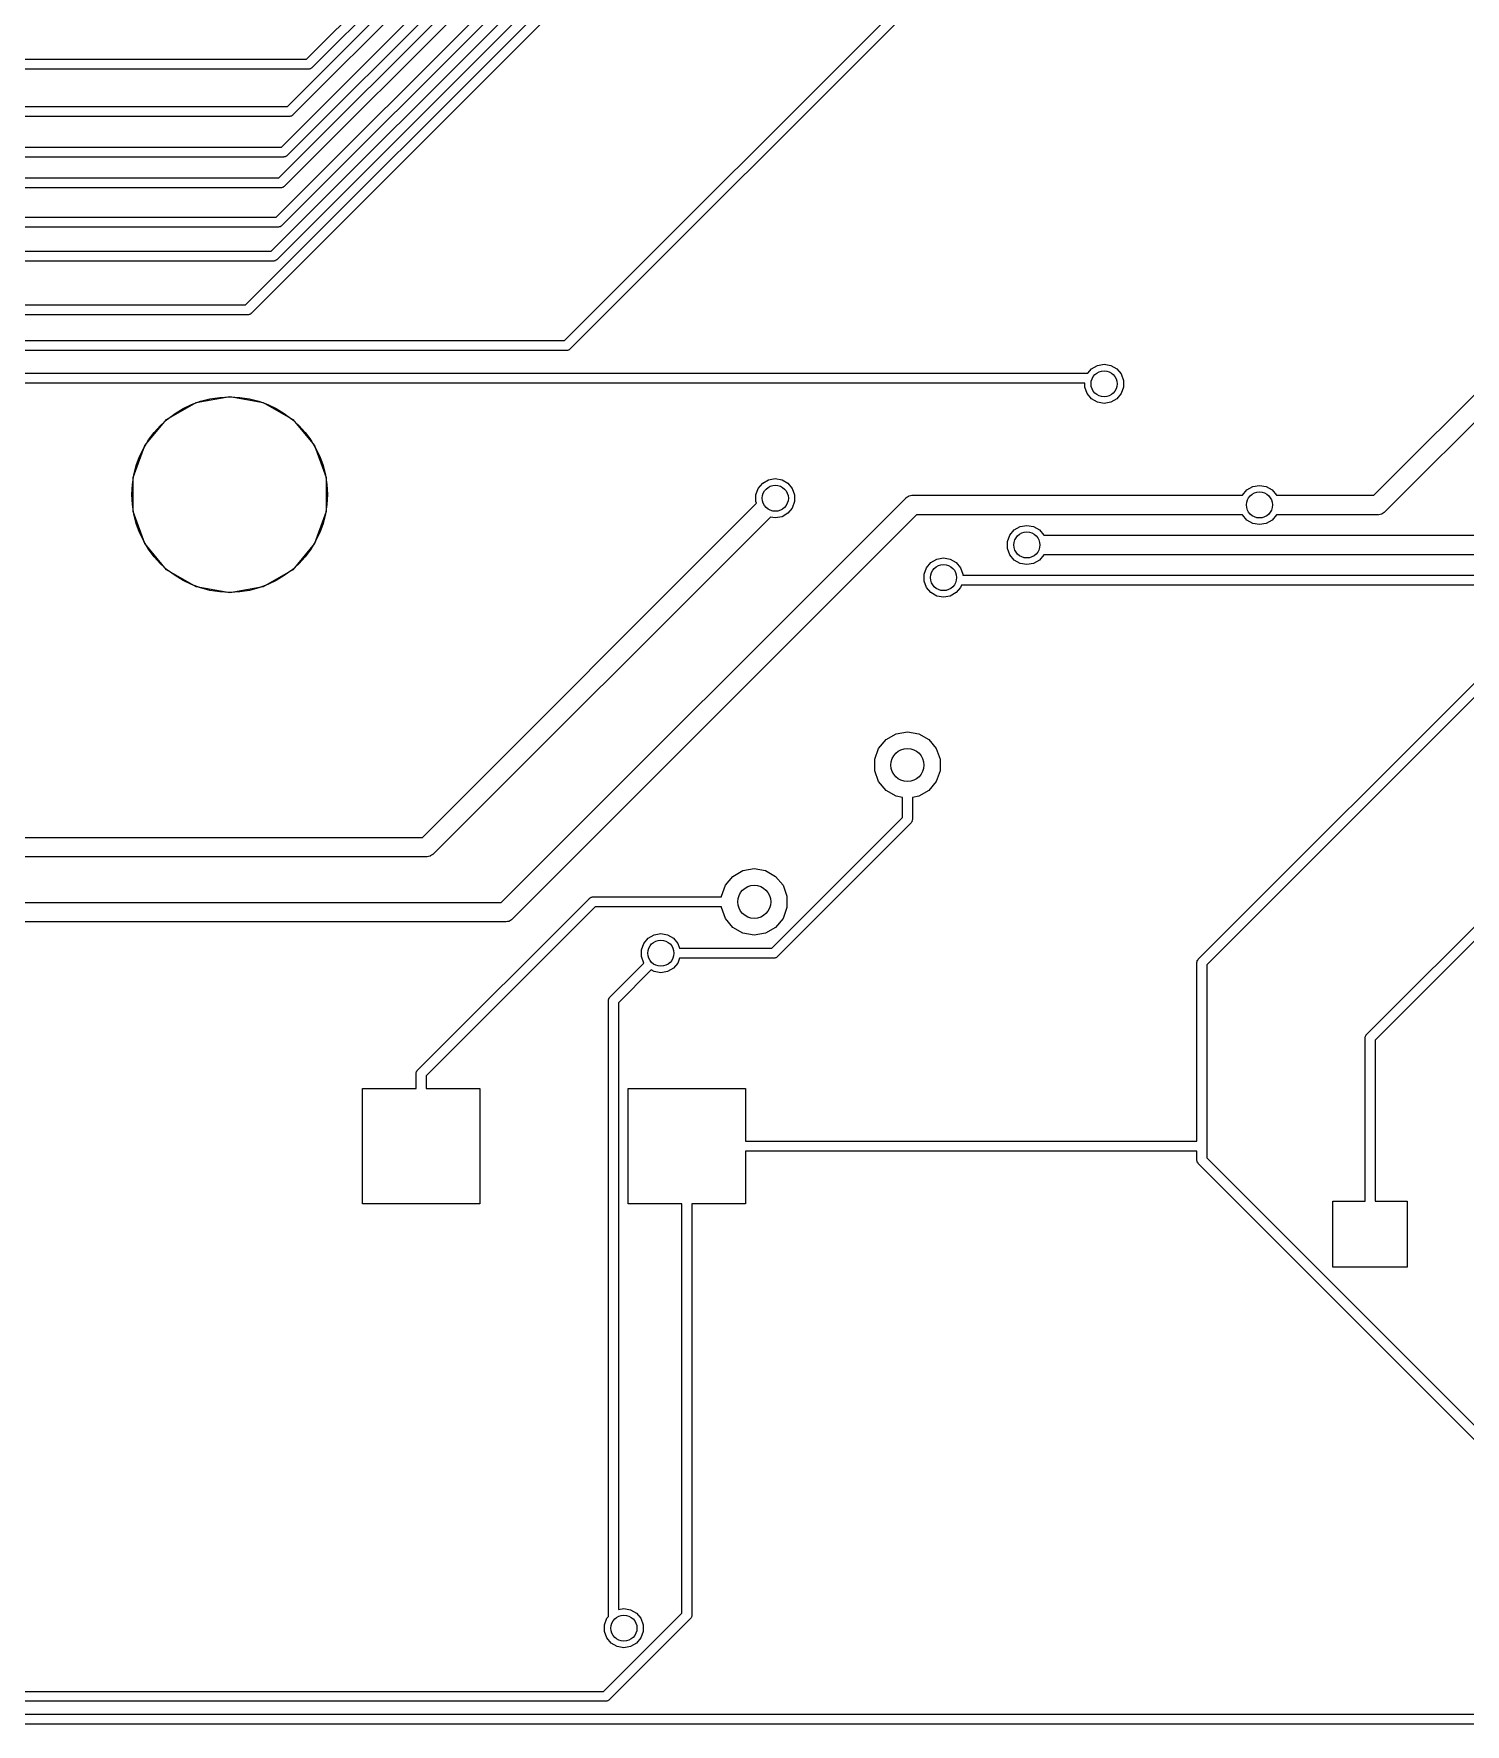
# Model space of a CAD drawing. Extents: x 0 to 100, y -163 to 0.
# Drawn here: x 21.99 to 43.96, y -156.37 to -130.43 of the extents above; entities that cross this region are included whole.
import ezdxf

# ---------------------------------------------------------------- set-up
doc = ezdxf.new("R2010")
doc.units = 0
doc.header["$MEASUREMENT"] = 0
doc.layers.add('BLACK', color=7, linetype='CONTINUOUS')

msp = doc.modelspace()

# ---------------------------------------------------------------- linework, layer by layer
at = {"layer": 'Black'}
for p, q in [((25.2434, -134.59), (45.027, -114.807)), ((45.1124, -114.937), (25.3289, -134.721)), ((25.8851, -131.544), (37.8995, -119.53)), ((26.1805, -130.817), (37.5944, -119.403)), ((37.7245, -119.489), (26.2659, -130.947)), ((25.7959, -132.167), (38.2046, -119.759)), ((38.3347, -119.844), (25.8813, -132.297)), ((38.0296, -119.615), (25.9706, -131.674)), ((25.6379, -133.765), (39.3205, -120.082)), ((25.7116, -133.244), (38.8628, -120.093)), ((25.7551, -132.639), (38.5098, -119.884)), ((38.6399, -119.97), (25.8405, -132.769)), ((39.4506, -120.168), (25.7234, -133.895)), ((38.9929, -120.178), (25.7971, -133.374)), ((30.1367, -135.137), (43.7652, -121.509)), ((43.8761, -121.613), (30.2222, -135.267)), ((10.5803, -130.817), (26.1805, -130.817)), ((26.212, -130.97), (10.6119, -130.97)), ((26.2153, -130.969), (26.212, -130.97)), ((26.2187, -130.969), (26.2153, -130.969)), ((26.2283, -130.967), (26.2187, -130.969)), ((26.2381, -130.965), (26.2283, -130.967)), ((26.241, -130.964), (26.2381, -130.965)), ((26.2442, -130.963), (26.241, -130.964)), ((26.2524, -130.957), (26.2442, -130.963)), ((26.261, -130.952), (26.2524, -130.957)), ((26.2632, -130.949), (26.261, -130.952)), ((26.2659, -130.947), (26.2632, -130.949)), ((11.6387, -131.544), (25.8851, -131.544)), ((25.9167, -131.697), (11.6703, -131.697)), ((25.92, -131.696), (25.9167, -131.697)), ((25.9233, -131.697), (25.92, -131.696)), ((25.9329, -131.694), (25.9233, -131.697)), ((25.9428, -131.692), (25.9329, -131.694)), ((25.9457, -131.691), (25.9428, -131.692)), ((25.9489, -131.69), (25.9457, -131.691)), ((25.9571, -131.684), (25.9489, -131.69)), ((25.9657, -131.679), (25.9571, -131.684)), ((25.9678, -131.676), (25.9657, -131.679)), ((25.9706, -131.674), (25.9678, -131.676)), ((13.8787, -132.167), (25.7959, -132.167)), ((25.8786, -132.299), (25.8764, -132.302)), ((25.8813, -132.297), (25.8786, -132.299)), ((25.8274, -132.32), (13.9103, -132.32)), ((25.8307, -132.319), (25.8274, -132.32)), ((25.8341, -132.319), (25.8307, -132.319)), ((25.8437, -132.317), (25.8341, -132.319)), ((25.8535, -132.315), (25.8437, -132.317)), ((25.8564, -132.313), (25.8535, -132.315)), ((25.8596, -132.313), (25.8564, -132.313)), ((25.8678, -132.307), (25.8596, -132.313)), ((25.8764, -132.302), (25.8678, -132.307)), ((42.5602, -137.509), (47.7596, -132.31)), ((14.172, -132.639), (25.7551, -132.639)), ((25.7866, -132.792), (14.2035, -132.792)), ((25.7899, -132.791), (25.7866, -132.792)), ((25.7933, -132.791), (25.7899, -132.791)), ((25.8029, -132.789), (25.7933, -132.791)), ((25.8127, -132.787), (25.8029, -132.789)), ((25.8156, -132.785), (25.8127, -132.787)), ((25.8188, -132.784), (25.8156, -132.785)), ((25.827, -132.779), (25.8188, -132.784)), ((25.8356, -132.774), (25.827, -132.779)), ((25.8378, -132.771), (25.8356, -132.774)), ((25.8405, -132.769), (25.8378, -132.771)), ((47.9096, -132.584), (42.7284, -137.765)), ((14.4602, -133.244), (25.7116, -133.244)), ((25.7432, -133.396), (14.4917, -133.396)), ((25.7465, -133.396), (25.7432, -133.396)), ((25.7498, -133.396), (25.7465, -133.396)), ((25.7594, -133.393), (25.7498, -133.396)), ((25.7692, -133.392), (25.7594, -133.393)), ((25.7721, -133.39), (25.7692, -133.392)), ((25.7754, -133.389), (25.7721, -133.39)), ((25.7835, -133.383), (25.7754, -133.389)), ((25.7922, -133.378), (25.7835, -133.383)), ((25.7943, -133.376), (25.7922, -133.378)), ((25.7971, -133.374), (25.7943, -133.376)), ((14.6014, -133.765), (25.6379, -133.765)), ((25.6695, -133.917), (14.633, -133.917)), ((25.6728, -133.917), (25.6695, -133.917)), ((25.6761, -133.917), (25.6728, -133.917)), ((25.6858, -133.914), (25.6761, -133.917)), ((25.6956, -133.913), (25.6858, -133.914)), ((25.6985, -133.911), (25.6956, -133.913)), ((25.7017, -133.91), (25.6985, -133.911)), ((25.7099, -133.904), (25.7017, -133.91)), ((25.7185, -133.899), (25.7099, -133.904)), ((25.7206, -133.897), (25.7185, -133.899)), ((25.7234, -133.895), (25.7206, -133.897)), ((15.0946, -134.59), (25.2434, -134.59)), ((25.275, -134.743), (15.0946, -134.743)), ((25.2783, -134.742), (25.275, -134.743)), ((25.2816, -134.743), (25.2783, -134.742)), ((25.2912, -134.74), (25.2816, -134.743)), ((25.301, -134.738), (25.2912, -134.74)), ((25.3039, -134.737), (25.301, -134.738)), ((25.3072, -134.736), (25.3039, -134.737)), ((25.3153, -134.73), (25.3072, -134.736)), ((25.3239, -134.725), (25.3153, -134.73)), ((25.3261, -134.723), (25.3239, -134.725)), ((25.3289, -134.721), (25.3261, -134.723)), ((13.8804, -135.137), (30.1367, -135.137)), ((30.1683, -135.29), (13.912, -135.29)), ((30.1716, -135.289), (30.1683, -135.29)), ((30.1749, -135.289), (30.1716, -135.289)), ((30.1846, -135.287), (30.1749, -135.289)), ((30.1944, -135.285), (30.1846, -135.287)), ((30.1973, -135.283), (30.1944, -135.285)), ((30.2005, -135.283), (30.1973, -135.283)), ((30.2087, -135.277), (30.2005, -135.283)), ((30.2173, -135.272), (30.2087, -135.277)), ((30.2194, -135.269), (30.2173, -135.272)), ((30.2222, -135.267), (30.2194, -135.269)), ((14.141, -135.638), (38.1677, -135.638)), ((38.1677, -135.638), (38.225, -135.569)), ((38.225, -135.569), (38.3156, -135.517)), ((38.3156, -135.517), (38.4186, -135.499)), ((38.4186, -135.499), (38.5216, -135.517)), ((38.5216, -135.517), (38.6122, -135.569)), ((38.6122, -135.569), (38.6794, -135.649)), ((38.6794, -135.649), (38.7152, -135.748)), ((38.122, -135.79), (14.1726, -135.79)), ((38.122, -135.852), (38.122, -135.79)), ((38.1578, -135.951), (38.122, -135.852)), ((38.7152, -135.852), (38.6794, -135.951)), ((38.7152, -135.748), (38.7152, -135.852)), ((24.0321, -136.347), (24.485, -136.085)), ((24.485, -136.085), (25, -135.994)), ((25, -135.994), (25.515, -136.085)), ((25.515, -136.085), (25.9679, -136.347)), ((38.225, -136.031), (38.1578, -135.951)), ((38.3156, -136.083), (38.225, -136.031)), ((38.4186, -136.101), (38.3156, -136.083)), ((38.5216, -136.083), (38.4186, -136.101)), ((38.6122, -136.031), (38.5216, -136.083)), ((38.6794, -135.951), (38.6122, -136.031)), ((23.696, -136.747), (24.0321, -136.347)), ((25.9679, -136.347), (26.304, -136.747)), ((23.5171, -137.239), (23.696, -136.747)), ((26.304, -136.747), (26.4829, -137.239)), ((23.5171, -137.761), (23.5171, -137.239)), ((26.4829, -137.239), (26.4829, -137.761)), ((33.0764, -137.504), (33.1122, -137.405)), ((33.1122, -137.405), (33.1794, -137.325)), ((33.1794, -137.325), (33.27, -137.273)), ((33.27, -137.273), (33.373, -137.255)), ((33.373, -137.255), (33.476, -137.273)), ((33.476, -137.273), (33.5666, -137.325)), ((33.5666, -137.325), (33.6338, -137.405)), ((33.6338, -137.405), (33.6696, -137.504)), ((40.5419, -137.509), (40.6091, -137.429)), ((40.6091, -137.429), (40.6997, -137.376)), ((40.6997, -137.376), (40.8027, -137.358)), ((40.8027, -137.358), (40.9057, -137.376)), ((40.9057, -137.376), (40.9963, -137.429)), ((40.9963, -137.429), (41.0635, -137.509)), ((27.9565, -142.76), (33.085, -137.632)), ((29.168, -143.759), (35.3738, -137.553)), ((33.0764, -137.608), (33.0764, -137.504)), ((33.085, -137.632), (33.0764, -137.608)), ((33.6338, -137.706), (33.5666, -137.787)), ((33.6696, -137.608), (33.6338, -137.706)), ((33.6696, -137.504), (33.6696, -137.608)), ((35.3738, -137.553), (35.3792, -137.549)), ((35.3792, -137.549), (35.3835, -137.544)), ((35.3835, -137.544), (35.4005, -137.534)), ((35.4005, -137.534), (35.4165, -137.523)), ((35.4165, -137.523), (35.4229, -137.522)), ((35.4229, -137.522), (35.4286, -137.518)), ((35.4286, -137.518), (35.4479, -137.515)), ((35.4479, -137.515), (35.4668, -137.51)), ((35.4668, -137.51), (35.4734, -137.51)), ((35.4734, -137.51), (35.4799, -137.509)), ((35.4799, -137.509), (40.5417, -137.509)), ((40.5417, -137.509), (40.5419, -137.509)), ((41.0635, -137.509), (41.0637, -137.509)), ((41.0637, -137.509), (42.5602, -137.509)), ((23.696, -138.253), (23.5171, -137.761)), ((26.4829, -137.761), (26.304, -138.253)), ((33.2973, -137.844), (28.1247, -143.016)), ((35.542, -137.809), (29.3362, -144.015)), ((33.373, -137.857), (33.2973, -137.844)), ((33.476, -137.839), (33.373, -137.857)), ((33.5666, -137.787), (33.476, -137.839)), ((40.5417, -137.809), (35.542, -137.809)), ((37.0398, -138.043), (37.1304, -137.991)), ((37.1304, -137.991), (37.2334, -137.972)), ((37.2334, -137.972), (37.3364, -137.991)), ((37.3364, -137.991), (37.427, -138.043)), ((40.5419, -137.81), (40.5417, -137.809)), ((40.6091, -137.89), (40.5419, -137.81)), ((40.6997, -137.942), (40.6091, -137.89)), ((40.8027, -137.96), (40.6997, -137.942)), ((40.9057, -137.942), (40.8027, -137.96)), ((40.9963, -137.89), (40.9057, -137.942)), ((41.0635, -137.81), (40.9963, -137.89)), ((41.0637, -137.809), (41.0635, -137.81)), ((42.6223, -137.809), (41.0637, -137.809)), ((42.6288, -137.808), (42.6223, -137.809)), ((42.6354, -137.809), (42.6288, -137.808)), ((42.6543, -137.804), (42.6354, -137.809)), ((42.6736, -137.8), (42.6543, -137.804)), ((42.6793, -137.797), (42.6736, -137.8)), ((42.6857, -137.795), (42.6793, -137.797)), ((42.7017, -137.784), (42.6857, -137.795)), ((42.7187, -137.774), (42.7017, -137.784)), ((42.723, -137.769), (42.7187, -137.774)), ((42.7284, -137.765), (42.723, -137.769)), ((24.0321, -138.653), (23.696, -138.253)), ((26.304, -138.253), (25.9679, -138.653)), ((36.9368, -138.221), (36.9726, -138.123)), ((36.9368, -138.326), (36.9368, -138.221)), ((36.9726, -138.123), (37.0398, -138.043)), ((37.427, -138.043), (37.4942, -138.123)), ((37.4942, -138.123), (37.4944, -138.124)), ((37.4944, -138.124), (46.4476, -138.124)), ((35.7609, -138.544), (35.8515, -138.491)), ((35.8515, -138.491), (35.9545, -138.473)), ((35.9545, -138.473), (36.0575, -138.491)), ((36.0575, -138.491), (36.1481, -138.544)), ((36.9726, -138.424), (36.9368, -138.326)), ((37.0398, -138.504), (36.9726, -138.424)), ((37.1304, -138.556), (37.0398, -138.504)), ((37.427, -138.504), (37.3364, -138.556)), ((37.4942, -138.424), (37.427, -138.504)), ((37.4944, -138.423), (37.4942, -138.424)), ((46.5355, -138.423), (37.4944, -138.423)), ((24.485, -138.915), (24.0321, -138.653)), ((25.9679, -138.653), (25.515, -138.915)), ((35.6579, -138.722), (35.6937, -138.624)), ((35.6579, -138.827), (35.6579, -138.722)), ((35.6937, -138.624), (35.7609, -138.544)), ((36.1481, -138.544), (36.2153, -138.624)), ((36.2153, -138.624), (36.2511, -138.722)), ((36.2511, -138.722), (36.2511, -138.738)), ((36.2511, -138.738), (46.2261, -138.738)), ((37.2334, -138.575), (37.1304, -138.556)), ((37.3364, -138.556), (37.2334, -138.575)), ((25, -139.006), (24.485, -138.915)), ((25.515, -138.915), (25, -139.006)), ((35.6937, -138.925), (35.6579, -138.827)), ((35.7609, -139.005), (35.6937, -138.925)), ((35.8515, -139.057), (35.7609, -139.005)), ((36.1481, -139.005), (36.0575, -139.057)), ((36.2153, -138.925), (36.1481, -139.005)), ((36.228, -138.89), (36.2153, -138.925)), ((46.1945, -138.89), (36.228, -138.89)), ((35.9545, -139.076), (35.8515, -139.057)), ((36.0575, -139.057), (35.9545, -139.076)), ((39.8645, -144.63), (44.7646, -139.73)), ((44.8755, -139.835), (39.9946, -144.716)), ((34.9584, -141.395), (35.0722, -141.259)), ((35.0722, -141.259), (35.2256, -141.171)), ((35.2256, -141.171), (35.4, -141.14)), ((35.4, -141.14), (35.5744, -141.171)), ((35.5744, -141.171), (35.7278, -141.259)), ((35.7278, -141.259), (35.8416, -141.395)), ((34.8978, -141.561), (34.9584, -141.395)), ((34.8978, -141.739), (34.8978, -141.561)), ((35.8416, -141.395), (35.9022, -141.561)), ((35.9022, -141.561), (35.9022, -141.739)), ((34.9584, -141.905), (34.8978, -141.739)), ((35.9022, -141.739), (35.8416, -141.905)), ((35.0722, -142.041), (34.9584, -141.905)), ((35.2256, -142.129), (35.0722, -142.041)), ((35.3238, -142.147), (35.2256, -142.129)), ((35.3238, -142.456), (35.3238, -142.147)), ((35.5744, -142.129), (35.4762, -142.147)), ((35.4762, -142.147), (35.4762, -142.487)), ((35.7278, -142.041), (35.5744, -142.129)), ((35.8416, -141.905), (35.7278, -142.041)), ((33.3172, -144.462), (35.3238, -142.456)), ((35.4539, -142.541), (33.4027, -144.592)), ((35.4558, -142.538), (35.4539, -142.541)), ((35.4584, -142.536), (35.4558, -142.538)), ((35.4633, -142.528), (35.4584, -142.536)), ((35.4691, -142.52), (35.4633, -142.528)), ((35.4699, -142.516), (35.4691, -142.52)), ((35.4716, -142.513), (35.4699, -142.516)), ((35.4733, -142.504), (35.4716, -142.513)), ((35.4759, -142.494), (35.4733, -142.504)), ((35.4762, -142.487), (35.4756, -142.491)), ((35.4756, -142.491), (35.4759, -142.494)), ((19.9133, -142.76), (27.9565, -142.76)), ((42.4461, -145.788), (45.4818, -142.752)), ((45.6119, -142.837), (42.5762, -145.873)), ((28.0186, -143.06), (20.0484, -143.06)), ((28.0251, -143.059), (28.0186, -143.06)), ((28.0317, -143.06), (28.0251, -143.059)), ((28.0506, -143.055), (28.0317, -143.06)), ((28.0699, -143.051), (28.0506, -143.055)), ((28.0756, -143.048), (28.0699, -143.051)), ((28.082, -143.046), (28.0756, -143.048)), ((28.098, -143.035), (28.082, -143.046)), ((28.115, -143.025), (28.098, -143.035)), ((28.1193, -143.02), (28.115, -143.025)), ((28.1247, -143.016), (28.1193, -143.02)), ((32.6084, -143.495), (32.7222, -143.359)), ((32.7222, -143.359), (32.8756, -143.271)), ((32.8756, -143.271), (33.05, -143.24)), ((33.05, -143.24), (33.2244, -143.271)), ((33.2244, -143.271), (33.3778, -143.359)), ((33.3778, -143.359), (33.4916, -143.495)), ((27.8835, -146.333), (30.5207, -143.696)), ((30.5207, -143.696), (30.5235, -143.694)), ((30.5235, -143.694), (30.5256, -143.692)), ((30.5256, -143.692), (30.5342, -143.687)), ((30.5342, -143.687), (30.5424, -143.681)), ((30.5424, -143.681), (30.5456, -143.68)), ((30.5456, -143.68), (30.5485, -143.678)), ((30.5485, -143.678), (30.5583, -143.677)), ((30.5583, -143.677), (30.568, -143.674)), ((30.568, -143.674), (30.5713, -143.674)), ((30.5713, -143.674), (30.5746, -143.674)), ((30.5746, -143.674), (32.5478, -143.674)), ((32.5478, -143.661), (32.6084, -143.495)), ((32.5478, -143.674), (32.5478, -143.661)), ((33.4916, -143.495), (33.5522, -143.661)), ((33.5522, -143.661), (33.5522, -143.839)), ((17.15, -143.759), (29.168, -143.759)), ((30.6062, -143.826), (28.0136, -146.419)), ((32.5478, -143.826), (30.6062, -143.826)), ((32.5478, -143.839), (32.5478, -143.826)), ((32.6084, -144.005), (32.5478, -143.839)), ((33.5522, -143.839), (33.4916, -144.005)), ((29.2301, -144.059), (17.15, -144.059)), ((29.2366, -144.058), (29.2301, -144.059)), ((29.2432, -144.058), (29.2366, -144.058)), ((29.2621, -144.053), (29.2432, -144.058)), ((29.2814, -144.05), (29.2621, -144.053)), ((29.2871, -144.047), (29.2814, -144.05)), ((29.2935, -144.045), (29.2871, -144.047)), ((29.3095, -144.034), (29.2935, -144.045)), ((29.3265, -144.024), (29.3095, -144.034)), ((29.3308, -144.019), (29.3265, -144.024)), ((29.3362, -144.015), (29.3308, -144.019)), ((32.7222, -144.141), (32.6084, -144.005)), ((32.8756, -144.229), (32.7222, -144.141)), ((33.05, -144.26), (32.8756, -144.229)), ((33.2244, -144.229), (33.05, -144.26)), ((33.3778, -144.141), (33.2244, -144.229)), ((33.4916, -144.005), (33.3778, -144.141)), ((31.3203, -144.486), (31.3561, -144.388)), ((31.3203, -144.591), (31.3203, -144.486)), ((31.3561, -144.388), (31.4233, -144.308)), ((31.4233, -144.308), (31.5139, -144.256)), ((31.5139, -144.256), (31.6169, -144.237)), ((31.6169, -144.237), (31.7199, -144.256)), ((31.7199, -144.256), (31.8105, -144.308)), ((31.8105, -144.308), (31.8777, -144.388)), ((31.8777, -144.388), (31.9048, -144.462)), ((31.9048, -144.462), (33.3172, -144.462)), ((30.8345, -145.213), (31.3572, -144.69)), ((31.3561, -144.689), (31.3203, -144.591)), ((31.3572, -144.69), (31.3561, -144.689)), ((31.8777, -144.689), (31.8105, -144.769)), ((31.9048, -144.615), (31.8777, -144.689)), ((33.3488, -144.615), (31.9048, -144.615)), ((33.3521, -144.614), (33.3488, -144.615)), ((33.3554, -144.614), (33.3521, -144.614)), ((33.3651, -144.612), (33.3554, -144.614)), ((33.3749, -144.61), (33.3651, -144.612)), ((33.3778, -144.608), (33.3749, -144.61)), ((33.381, -144.608), (33.3778, -144.608)), ((33.3892, -144.602), (33.381, -144.608)), ((33.3978, -144.597), (33.3892, -144.602)), ((33.3999, -144.594), (33.3978, -144.597)), ((33.4027, -144.592), (33.3999, -144.594)), ((39.8422, -144.684), (39.8428, -144.681)), ((39.8422, -147.424), (39.8422, -144.684)), ((39.8425, -144.678), (39.8451, -144.668)), ((39.8428, -144.681), (39.8425, -144.678)), ((39.8451, -144.668), (39.8468, -144.658)), ((39.8468, -144.658), (39.8485, -144.655)), ((39.8485, -144.655), (39.8493, -144.652)), ((39.8493, -144.652), (39.8551, -144.644)), ((39.8551, -144.644), (39.86, -144.635)), ((39.86, -144.635), (39.8626, -144.633)), ((39.8626, -144.633), (39.8645, -144.63)), ((39.9946, -144.716), (39.9946, -147.5)), ((31.4681, -144.795), (30.9646, -145.299)), ((31.5139, -144.821), (31.4681, -144.795)), ((31.6169, -144.84), (31.5139, -144.821)), ((31.7199, -144.821), (31.6169, -144.84)), ((31.8105, -144.769), (31.7199, -144.821)), ((30.8122, -145.267), (30.8128, -145.264)), ((30.8122, -154.717), (30.8122, -145.267)), ((30.8125, -145.26), (30.8151, -145.251)), ((30.8128, -145.264), (30.8125, -145.26)), ((30.8151, -145.251), (30.8168, -145.241)), ((30.8168, -145.241), (30.8185, -145.238)), ((30.8185, -145.238), (30.8193, -145.235)), ((30.8193, -145.235), (30.8251, -145.227)), ((30.8251, -145.227), (30.83, -145.218)), ((30.83, -145.218), (30.8326, -145.216)), ((30.8326, -145.216), (30.8345, -145.213)), ((30.9646, -145.299), (30.9646, -154.61)), ((42.4416, -145.792), (42.4442, -145.79)), ((42.4442, -145.79), (42.4461, -145.788)), ((42.4238, -145.841), (42.4244, -145.838)), ((42.4238, -148.342), (42.4238, -145.841)), ((42.4241, -145.835), (42.4267, -145.825)), ((42.4244, -145.838), (42.4241, -145.835)), ((42.4267, -145.825), (42.4284, -145.815)), ((42.4284, -145.815), (42.4301, -145.812)), ((42.4301, -145.812), (42.4309, -145.809)), ((42.4309, -145.809), (42.4367, -145.801)), ((42.4367, -145.801), (42.4416, -145.792)), ((42.5762, -145.873), (42.5762, -148.342)), ((27.8612, -146.387), (27.8618, -146.384)), ((27.8612, -146.616), (27.8612, -146.387)), ((27.8615, -146.381), (27.8641, -146.371)), ((27.8618, -146.384), (27.8615, -146.381)), ((27.8641, -146.371), (27.8658, -146.361)), ((27.8658, -146.361), (27.8675, -146.358)), ((27.8675, -146.358), (27.8683, -146.355)), ((27.8683, -146.355), (27.8741, -146.347)), ((27.8741, -146.347), (27.879, -146.338)), ((27.879, -146.338), (27.8816, -146.336)), ((27.8816, -146.336), (27.8835, -146.333)), ((28.0136, -146.419), (28.0136, -146.616)), ((27.0382, -148.384), (27.0382, -146.616)), ((27.0382, -146.616), (27.8612, -146.616)), ((28.0136, -146.616), (28.8365, -146.616)), ((28.8365, -146.616), (28.8365, -148.384)), ((31.1175, -148.384), (31.1175, -146.616)), ((31.1175, -146.616), (32.9158, -146.616)), ((32.9158, -146.616), (32.9158, -147.424)), ((32.9158, -147.424), (39.8422, -147.424)), ((39.8422, -147.576), (32.9158, -147.576)), ((32.9158, -147.576), (32.9158, -148.384)), ((39.8422, -147.712), (39.8422, -147.576)), ((39.9946, -147.5), (39.9946, -147.68)), ((39.8428, -147.715), (39.8422, -147.712)), ((39.8425, -147.719), (39.8428, -147.715)), ((39.8451, -147.728), (39.8425, -147.719)), ((39.8468, -147.738), (39.8451, -147.728)), ((39.8485, -147.741), (39.8468, -147.738)), ((39.8493, -147.744), (39.8485, -147.741)), ((39.8551, -147.752), (39.8493, -147.744)), ((39.86, -147.761), (39.8551, -147.752)), ((39.8626, -147.763), (39.86, -147.761)), ((39.8645, -147.766), (39.8626, -147.763)), ((44.1282, -152.03), (39.8645, -147.766)), ((39.9946, -147.68), (44.2137, -151.899)), ((28.8365, -148.384), (27.0382, -148.384)), ((31.9404, -148.384), (31.1175, -148.384)), ((31.9404, -154.664), (31.9404, -148.384)), ((32.9158, -148.384), (32.0928, -148.384)), ((32.0928, -148.384), (32.0928, -154.696)), ((41.9285, -149.358), (41.9285, -148.342)), ((41.9285, -148.342), (42.4238, -148.342)), ((42.5762, -148.342), (43.0715, -148.342)), ((43.0715, -148.342), (43.0715, -149.358)), ((43.0715, -149.358), (41.9285, -149.358)), ((30.9646, -154.61), (31.0496, -154.595)), ((31.0496, -154.595), (31.1526, -154.613)), ((30.7381, -155.867), (31.9404, -154.664)), ((30.753, -154.843), (30.7888, -154.745)), ((30.753, -154.948), (30.753, -154.843)), ((30.7888, -154.745), (30.8122, -154.717)), ((32.0705, -154.75), (30.8236, -155.997)), ((31.1526, -154.613), (31.2432, -154.665)), ((31.2432, -154.665), (31.3104, -154.745)), ((31.3104, -154.745), (31.3462, -154.843)), ((31.3462, -154.843), (31.3462, -154.948)), ((32.0724, -154.747), (32.0705, -154.75)), ((32.075, -154.745), (32.0724, -154.747)), ((32.0799, -154.736), (32.075, -154.745)), ((32.0857, -154.728), (32.0799, -154.736)), ((32.0865, -154.725), (32.0857, -154.728)), ((32.0882, -154.722), (32.0865, -154.725)), ((32.0899, -154.712), (32.0882, -154.722)), ((32.0925, -154.703), (32.0899, -154.712)), ((32.0928, -154.696), (32.0922, -154.699)), ((32.0922, -154.699), (32.0925, -154.703)), ((30.7888, -155.046), (30.753, -154.948)), ((30.856, -155.126), (30.7888, -155.046)), ((30.9466, -155.179), (30.856, -155.126)), ((31.2432, -155.126), (31.1526, -155.179)), ((31.3104, -155.046), (31.2432, -155.126)), ((31.3462, -154.948), (31.3104, -155.046)), ((31.0496, -155.197), (30.9466, -155.179)), ((31.1526, -155.179), (31.0496, -155.197)), ((19.3311, -155.867), (30.7381, -155.867)), ((30.7697, -156.019), (19.2995, -156.019)), ((30.773, -156.018), (30.7697, -156.019)), ((30.7763, -156.019), (30.773, -156.018)), ((30.786, -156.016), (30.7763, -156.019)), ((30.7958, -156.014), (30.786, -156.016)), ((30.7987, -156.013), (30.7958, -156.014)), ((30.8019, -156.012), (30.7987, -156.013)), ((30.8101, -156.006), (30.8019, -156.012)), ((30.8187, -156.001), (30.8101, -156.006)), ((30.8208, -155.999), (30.8187, -156.001)), ((30.8236, -155.997), (30.8208, -155.999)), ((53.5768, -156.37), (18.6967, -156.37)), ((18.7283, -156.218), (53.5452, -156.218))]:
    msp.add_line(p, q, dxfattribs=at)
for centre, radius in [((38.4186, -135.8), 0.2), ((25, -137.5), 1.5), ((33.373, -137.556), 0.2), ((40.8027, -137.659), 0.2), ((37.2334, -138.273), 0.2), ((35.9545, -138.774), 0.2), ((35.4, -141.65), 0.254), ((33.05, -143.75), 0.254), ((31.6169, -144.538), 0.2), ((31.0496, -154.896), 0.2)]:
    msp.add_circle(centre, radius, dxfattribs=at)

doc.saveas('drawing.dxf')
